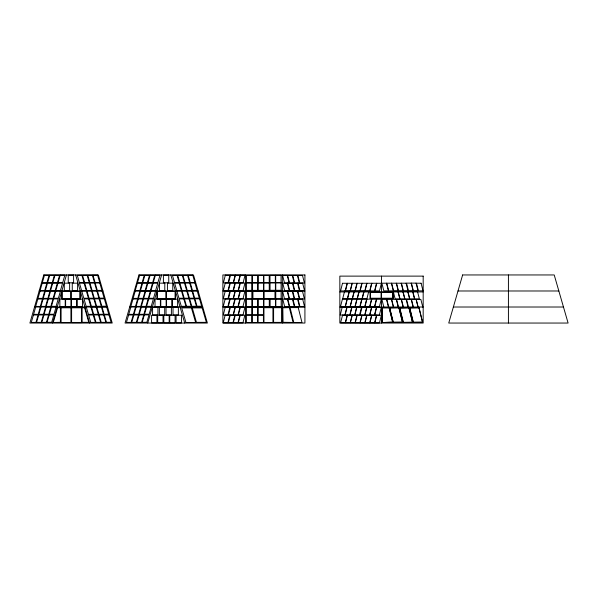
<?xml version="1.0" encoding="UTF-8"?>
<svg xmlns="http://www.w3.org/2000/svg" width="598" height="598" viewBox="0 0 598 598"><rect width="100%" height="100%" fill="white"/><g stroke="black" fill="none" stroke-linecap="round" stroke-linejoin="round"><path stroke-width="0.9" d="M381.98 322.531L382.272 307.708L389.268 307.738L392.781 322.173L381.98 322.531L392.781 322.173M382.122 322.389L382.272 307.708M40.118 290.957L37.98 298.357L42.608 298.357L44.745 290.957M35.73 306.924L33.593 314.331L38.22 314.331L40.358 306.924M41 306.901L38.863 314.301L43.49 314.301L45.627 306.901M52.579 323.047L66.46 274.953M135.283 290.957L133.145 298.357L137.772 298.357L139.91 290.957M130.895 306.924L128.757 314.331L133.384 314.331L135.522 306.924M136.165 306.901L134.027 314.301L138.654 314.301L140.792 306.901M147.736 323.047L161.624 274.953M53.282 322.486L57.617 307.574L60.398 307.574L60.398 322.486L53.282 322.486L60.398 322.315M382.129 307.85L389.268 307.738M389.545 307.843L399.008 307.731L402.499 322.285L393.148 322.285L389.545 307.843L399.008 307.731M409.099 307.768L399.561 307.963L409.099 307.768L412.515 322.397L403.164 322.397L399.785 308.86M393.148 322.285L402.618 322.165M409.593 307.858L419.063 307.738L422.554 322.292L413.203 322.292L409.593 307.858L419.063 307.738M403.164 322.397L412.71 322.202M413.203 322.292L422.674 322.173M39.154 290.987L102.961 290.987M134.318 290.987L198.125 290.987M222.875 290.987L304.92 290.987M458.001 290.987L558.846 290.987M339.843 291.936L423.175 291.936M393.013 298.656L393.006 291.936L393.013 298.656L370.027 298.656L370.027 291.936M34.527 307.013L107.588 307.013M129.691 307.013L202.752 307.013M222.875 307.013L304.92 307.013M339.843 307.013L423.175 307.013M453.366 307.013L563.473 307.013M82.113 307.634L84.572 307.634L88.788 322.382L82.128 322.382L82.113 307.634L84.572 307.634M60.398 307.738L57.617 307.574M61.093 307.731L70.923 307.731M71.603 307.768L81.433 307.768M71.603 322.442L81.433 322.442M61.093 322.479L70.923 322.479M170.819 274.953L184.7 323.047M90.896 306.916L93.034 314.324L88.407 314.324L86.269 306.916M75.654 274.953L89.543 323.047M422.764 307.013L420.85 299.366L416.223 299.366L418.137 307.013M418.944 307.858L422.554 322.292M418.002 306.991L416.088 299.344L411.461 299.344L413.375 306.991M413.098 307.013L411.185 299.366L406.558 299.366L408.471 307.013M409.712 307.738L413.323 322.173M408.905 307.963L412.515 322.397M408.015 306.991L406.102 299.344L401.475 299.344L403.388 306.991M403.112 307.013L401.198 299.366L396.571 299.366L398.485 307.013M399.748 307.768L403.358 322.202M398.888 307.843L402.499 322.285M398.201 306.998L396.295 299.344L391.66 299.344L393.574 306.998M393.335 307.006L391.421 299.359L386.794 299.359L388.707 307.006M389.664 307.731L393.267 322.165M388.423 307.006L386.517 299.351L381.883 299.351L383.796 307.006M389.126 307.88L392.639 322.315M508.42 274.953L508.42 323.047M381.517 276.119L381.517 291.936M381.517 298.656L381.517 323.047M282.316 274.953L282.316 323.047M275.386 290.987L275.386 298.88L252.416 298.88L252.416 290.987M245.479 274.953L245.479 323.047M175.446 290.987L175.446 299L156.997 299L156.997 290.987M88.788 322.382L82.128 322.382M80.282 290.987L80.282 299L61.833 299L61.833 290.987M225.326 275.2L223.413 282.847L228.04 282.847L229.953 275.2L225.326 275.2M225.252 283.056L223.338 290.703L227.965 290.703L229.879 283.056L225.252 283.056M225.229 291.159L223.316 298.806L227.943 298.806L229.856 291.159L225.229 291.159M230.484 275.207L228.571 282.854L233.198 282.854L235.111 275.207L230.484 275.207M225.154 299.015L223.241 306.662L227.868 306.662L229.781 299.015L225.154 299.015M230.312 283.056L228.399 290.703L233.026 290.703L234.939 283.056L230.312 283.056M225.222 307.327L223.316 314.974L227.943 314.974L229.856 307.327L225.222 307.327M230.387 291.166L228.473 298.813L233.1 298.813L235.014 291.166L230.387 291.166M225.154 315.183L223.241 322.83L227.868 322.83L229.781 315.183L225.154 315.183M235.433 275.192L233.526 282.839L238.154 282.839L240.067 275.192L235.433 275.192M230.215 299.015L228.301 306.662L232.928 306.662L234.842 299.015L230.215 299.015M235.343 283.056L233.429 290.703L238.056 290.703L239.97 283.056L235.343 283.056M230.387 307.335L228.473 314.982L233.1 314.982L235.014 307.335L230.387 307.335M235.335 291.151L233.429 298.806L238.056 298.806L239.97 291.151L235.335 291.151M230.215 315.183L228.301 322.83L232.928 322.83L234.842 315.183L230.215 315.183M240.396 275.185L238.482 282.832L243.117 282.832L245.023 275.185L240.396 275.185M235.246 299.015L233.332 306.662L237.959 306.662L239.873 299.015L235.246 299.015M240.329 283.056L238.415 290.703L243.042 290.703L244.956 283.056L240.329 283.056M235.335 307.32L233.429 314.967L238.056 314.967L239.962 307.32L235.335 307.32M240.299 291.144L238.385 298.798L243.012 298.798L244.926 291.144L240.299 291.144M235.246 315.183L233.332 322.83L237.959 322.83L239.873 315.183L235.246 315.183M240.232 299.015L238.318 306.662L242.945 306.662L244.859 299.015L240.232 299.015M240.299 307.312L238.385 314.959L243.012 314.959L244.926 307.312L240.299 307.312M240.232 315.183L238.318 322.83L242.945 322.83L244.859 315.183L240.232 315.183M342.497 283.265L340.583 290.92L345.21 290.92L347.124 283.265L342.497 283.265M342.4 299.164L340.486 306.811L345.113 306.811L347.027 299.164L342.4 299.164M344.598 291.144L342.684 298.791L347.311 298.791L349.225 291.144L344.598 291.144M347.401 283.273L345.495 290.92L350.122 290.92L352.028 283.273L347.401 283.273M342.153 307.387L340.24 315.034L344.867 315.034L346.78 307.387L342.153 307.387M342.534 315.153L340.621 322.8L345.248 322.8L347.161 315.153L342.534 315.153M347.303 299.164L345.39 306.811L350.017 306.811L351.93 299.164L347.303 299.164M349.501 291.151L347.595 298.798L352.222 298.798L354.128 291.151L349.501 291.151M352.274 283.265L350.368 290.912L354.995 290.912L356.909 283.265L352.274 283.265M347.057 307.387L345.143 315.034L349.778 315.034L351.684 307.387L347.057 307.387M347.438 315.153L345.524 322.8L350.159 322.8L352.065 315.153L347.438 315.153M352.177 299.157L350.264 306.804L354.891 306.804L356.804 299.157L352.177 299.157M354.375 291.136L352.469 298.791L357.096 298.791L359.009 291.136L354.375 291.136M357.178 283.28L355.264 290.927L359.891 290.927L361.805 283.28L357.178 283.28M351.93 307.379L350.024 315.026L354.651 315.026L356.565 307.379L351.93 307.379M352.312 315.146L350.406 322.793L355.033 322.793L356.939 315.146L352.312 315.146M357.073 299.179L355.16 306.826L359.787 306.826L361.7 299.179L357.073 299.179M359.278 291.159L357.365 298.806L361.992 298.806L363.905 291.159L359.278 291.159M362.089 283.258L360.175 290.912L364.802 290.912L366.716 283.258L362.089 283.258M356.834 307.394L354.92 315.049L359.548 315.049L361.461 307.394L356.834 307.394M357.208 315.168L355.302 322.815L359.929 322.815L361.842 315.168L357.208 315.168M361.984 299.157L360.078 306.804L364.705 306.804L366.619 299.157L361.984 299.157M364.189 291.136L362.276 298.783L366.903 298.783L368.817 291.136L364.189 291.136M366.993 283.265L365.079 290.912L369.714 290.912L371.62 283.265L366.993 283.265M361.977 307.409L360.063 315.056L364.69 315.056L366.604 307.409L361.977 307.409M362.067 315.221L360.153 322.868L364.78 322.868L366.694 315.221L362.067 315.221M366.895 299.157L364.982 306.804L369.609 306.804L371.522 299.157L366.895 299.157M371.866 283.25L369.96 290.905L374.587 290.905L376.501 283.25L371.866 283.25M366.88 307.409L364.967 315.064L369.594 315.064L371.508 307.409L366.88 307.409M366.97 315.221L365.057 322.868L369.691 322.868L371.597 315.221L366.97 315.221M371.769 299.149L369.856 306.796L374.483 306.796L376.396 299.149L371.769 299.149M376.77 283.273L374.856 290.92L379.483 290.92L381.397 283.273L376.77 283.273M371.754 307.402L369.841 315.049L374.468 315.049L376.381 307.402L371.754 307.402M371.844 315.213L369.938 322.86L374.565 322.86L376.478 315.213L371.844 315.213M376.665 299.172L374.752 306.819L379.379 306.819L381.292 299.172L376.665 299.172M376.65 307.424L374.737 315.071L379.371 315.071L381.277 307.424L376.65 307.424M376.747 315.236L374.834 322.883L379.461 322.883L381.375 315.236L376.747 315.236M43.781 274.953L29.9 323.047L112.222 323.047L98.334 274.953L43.781 274.953M44.476 275.252L42.338 282.66L46.965 282.66L49.103 275.252L44.476 275.252M42.181 283.317L40.044 290.718L44.671 290.718L46.808 283.317L42.181 283.317M37.824 299.015L35.686 306.415L40.313 306.415L42.451 299.015L37.824 299.015M33.436 314.989L31.298 322.389L35.932 322.389L38.07 314.989L33.436 314.989M47.451 283.288L45.313 290.688L49.94 290.688L52.078 283.288L47.451 283.288M49.746 275.23L47.608 282.63L52.235 282.63L54.373 275.23L49.746 275.23M45.388 290.927L43.25 298.335L47.877 298.335L50.015 290.927L45.388 290.927M43.093 298.985L40.956 306.393L45.583 306.393L47.72 298.985L43.093 298.985M38.706 314.959L36.568 322.359L41.195 322.359L43.333 314.959L38.706 314.959M54.986 275.215L52.848 282.615L57.475 282.615L59.613 275.215L54.986 275.215M52.691 283.273L50.553 290.68L55.18 290.68L57.318 283.273L52.691 283.273M48.333 298.97L46.196 306.378L50.83 306.378L52.968 298.97L48.333 298.97M50.628 290.912L48.49 298.32L53.117 298.32L55.255 290.912L50.628 290.912M46.24 306.886L44.103 314.286L48.737 314.286L50.875 306.886L46.24 306.886M43.953 314.944L41.815 322.352L46.442 322.352L48.58 314.944L43.953 314.944M57.939 283.22L55.801 290.621L60.428 290.621L62.566 283.22L57.939 283.22M60.234 275.162L58.096 282.562L62.723 282.562L64.861 275.162L60.234 275.162M53.588 298.918L51.45 306.326L56.077 306.326L58.215 298.918L53.588 298.918M55.883 290.86L53.745 298.267L58.372 298.267L60.51 290.86L55.883 290.86M49.2 314.892L47.063 322.292L51.69 322.292L53.827 314.892L49.2 314.892M51.495 306.834L49.357 314.234L53.984 314.234L56.122 306.834L51.495 306.834M138.945 274.953L125.057 323.047L207.379 323.047L193.49 274.953L138.945 274.953M139.633 275.252L137.495 282.66L142.122 282.66L144.26 275.252L139.633 275.252M137.338 283.317L135.2 290.718L139.827 290.718L141.965 283.317L137.338 283.317M132.988 299.015L130.85 306.415L135.477 306.415L137.615 299.015L132.988 299.015M128.6 314.989L126.462 322.389L131.089 322.389L133.227 314.989L128.6 314.989M142.608 283.288L140.47 290.688L145.097 290.688L147.235 283.288L142.608 283.288M144.903 275.23L142.765 282.63L147.392 282.63L149.53 275.23L144.903 275.23M138.258 298.985L136.12 306.393L140.747 306.393L142.885 298.985L138.258 298.985M140.545 290.927L138.407 298.335L143.042 298.335L145.179 290.927L140.545 290.927M133.87 314.959L131.732 322.359L136.359 322.359L138.497 314.959L133.87 314.959M147.848 283.273L145.71 290.68L150.345 290.68L152.483 283.273L147.848 283.273M150.143 275.215L148.005 282.615L152.632 282.615L154.77 275.215L150.143 275.215M143.498 298.97L141.36 306.378L145.987 306.378L148.125 298.97L143.498 298.97M145.792 290.912L143.655 298.32L148.282 298.32L150.419 290.912L145.792 290.912M141.405 306.886L139.267 314.286L143.894 314.286L146.032 306.886L141.405 306.886M139.11 314.944L136.972 322.352L141.599 322.352L143.737 314.944L139.11 314.944M153.103 283.22L150.965 290.621L155.592 290.621L157.73 283.22L153.103 283.22M155.398 275.162L153.26 282.562L157.887 282.562L160.025 275.162L155.398 275.162M148.745 298.918L146.607 306.326L151.234 306.326L153.372 298.918L148.745 298.918M151.04 290.86L148.902 298.267L153.529 298.267L155.667 290.86L151.04 290.86M144.357 314.892L142.219 322.292L146.846 322.292L148.984 314.892L144.357 314.892M146.652 306.834L144.514 314.234L149.141 314.234L151.279 306.834L146.652 306.834M462.628 274.953L448.739 323.047L568.1 323.047L554.219 274.953L462.628 274.953M289.342 307.626L282.817 307.806L283.056 322.3L293.08 322.442L289.342 307.626M304.92 274.953L222.875 274.953L222.875 323.047L304.92 323.047L304.92 274.953M73.591 275.147L68.247 275.147L68.247 282.794L73.591 282.794L73.591 275.147M92.376 275.244L87.749 275.244L89.887 282.645L94.514 282.645L92.376 275.244M97.594 275.185L92.967 275.185L95.104 282.592L99.731 282.592L97.594 275.185M168.748 275.147L163.404 275.147L163.404 282.794L168.748 282.794L168.748 275.147M187.533 275.244L182.906 275.244L185.044 282.645L189.671 282.645L187.533 275.244M192.758 275.185L188.123 275.185L190.261 282.592L194.888 282.592L192.758 275.185M81.889 275.282L77.262 275.282L79.399 282.69L84.026 282.69L81.889 275.282M87.144 275.252L82.517 275.252L84.654 282.66L89.281 282.66L87.144 275.252M177.053 275.282L172.418 275.282L174.556 282.69L179.191 282.69L177.053 275.282M182.3 275.252L177.673 275.252L179.811 282.66L184.438 282.66L182.3 275.252M251.833 275.357L246.488 275.357L246.488 282.764L251.833 282.764L251.833 275.357M257.798 275.364L252.453 275.364L252.453 282.764L257.798 282.764L257.798 275.364M263.509 275.349L258.164 275.349L258.164 282.757L263.509 282.757L263.509 275.349M269.235 275.342L263.89 275.342L263.89 282.749L269.235 282.749L269.235 275.342M275.327 275.267L269.982 275.267L269.982 282.667L275.327 282.667L275.327 275.267M281.053 275.259L275.708 275.259L275.708 282.66L281.053 282.66L281.053 275.259M287.219 275.334L282.592 275.334L284.506 282.989L289.133 282.989L287.219 275.334M292.273 275.364L287.638 275.364L289.552 283.011L294.179 283.011L292.273 275.364M297.4 275.364L292.773 275.364L294.687 283.018L299.314 283.018L297.4 275.364M302.483 275.372L297.856 275.372L299.77 283.018L304.397 283.018L302.483 275.372M423.175 276.119L339.843 276.119L339.843 323.047L423.175 323.047L423.175 276.119M99.784 282.966L95.149 282.966L97.287 290.374L101.922 290.374L99.784 282.966M194.941 282.966L190.314 282.966L192.451 290.374L197.078 290.374L194.941 282.966M251.825 282.966L246.481 282.966L246.481 290.366L251.825 290.366L251.825 282.966M257.671 282.966L252.326 282.966L252.326 290.366L257.671 290.366L257.671 282.966M263.479 282.966L258.134 282.966L258.134 290.366L263.479 290.366L263.479 282.966M269.242 282.966L263.897 282.966L263.897 290.366L269.242 290.366L269.242 282.966M275.394 282.876L270.049 282.876L270.049 290.284L275.394 290.284L275.394 282.876M281.12 282.869L275.775 282.869L275.775 290.277L281.12 290.277L281.12 282.869M84.079 283.063L79.444 283.063L81.582 290.464L86.217 290.464L84.079 283.063M89.326 283.033L84.699 283.033L86.837 290.441L91.464 290.441L89.326 283.033M94.559 283.018L89.932 283.018L92.07 290.426L96.697 290.426L94.559 283.018M179.236 283.063L174.609 283.063L176.746 290.464L181.373 290.464L179.236 283.063M184.49 283.033L179.863 283.033L182.001 290.441L186.628 290.441L184.49 283.033M189.723 283.018L185.096 283.018L187.234 290.426L191.861 290.426L189.723 283.018M69.637 283.153L64.292 283.153L64.292 290.8L69.637 290.8L69.637 283.153M77.605 283.153L72.261 283.153L72.261 290.8L77.605 290.8L77.605 283.153M164.794 283.153L159.449 283.153L159.449 290.8L164.794 290.8L164.794 283.153M172.77 283.153L167.425 283.153L167.425 290.8L172.77 290.8L172.77 283.153M287.376 283.146L282.749 283.146L284.663 290.792L289.29 290.792L287.376 283.146M292.429 283.168L287.795 283.168L289.709 290.815L294.336 290.815L292.429 283.168M297.557 283.175L292.93 283.175L294.844 290.822L299.471 290.822L297.557 283.175M302.64 283.175L298.013 283.175L299.927 290.822L304.554 290.822L302.64 283.175M386.495 283.198L381.868 283.198L383.781 290.845L388.408 290.845L386.495 283.198M391.398 283.198L386.771 283.198L388.685 290.845L393.312 290.845L391.398 283.198M396.272 283.19L391.645 283.19L393.551 290.837L398.186 290.837L396.272 283.19M401.176 283.213L396.549 283.213L398.462 290.86L403.089 290.86L401.176 283.213M406.079 283.19L401.452 283.19L403.366 290.837L407.993 290.837L406.079 283.19M411.162 283.138L406.528 283.138L408.441 290.785L413.069 290.785L411.162 283.138M416.059 283.116L411.431 283.116L413.345 290.77L417.972 290.77L416.059 283.116M421.089 283.213L416.462 283.213L418.376 290.86L423.003 290.86L421.089 283.213M91.531 290.8L86.904 290.8L89.042 298.208L93.669 298.208L91.531 290.8M96.764 290.785L92.137 290.785L94.275 298.193L98.902 298.193L96.764 290.785M101.981 290.733L97.354 290.733L99.492 298.14L104.119 298.14L101.981 290.733M186.696 290.8L182.061 290.8L184.199 298.208L188.833 298.208L186.696 290.8M191.928 290.785L187.301 290.785L189.439 298.193L194.066 298.193L191.928 290.785M197.146 290.733L192.519 290.733L194.656 298.14L199.284 298.14L197.146 290.733M86.284 290.83L81.649 290.83L83.787 298.23L88.414 298.23L86.284 290.83M181.441 290.83L176.814 290.83L178.952 298.23L183.579 298.23L181.441 290.83M70.669 291.293L62.117 291.293L62.117 298.671L70.669 298.671L70.669 291.293M165.825 291.293L157.281 291.293L157.281 298.671L165.825 298.671L165.825 291.293M287.234 291.271L282.607 291.271L284.513 298.918L289.148 298.918L287.234 291.271M292.28 291.293L287.653 291.293L289.567 298.948L294.194 298.948L292.28 291.293M297.415 291.301L292.788 291.301L294.702 298.948L299.329 298.948L297.415 291.301M302.498 291.308L297.871 291.308L299.785 298.955L304.412 298.955L302.498 291.308M397.864 291.263L393.237 291.263L395.151 298.91L399.778 298.91L397.864 291.263M402.768 291.271L398.141 291.271L400.055 298.918L404.682 298.918L402.768 291.271M407.642 291.256L403.015 291.256L404.928 298.903L409.555 298.903L407.642 291.256M412.553 291.278L407.918 291.278L409.832 298.925L414.459 298.925L412.553 291.278M417.449 291.256L412.822 291.256L414.735 298.903L419.362 298.903L417.449 291.256M79.93 291.39L71.326 291.39L71.326 298.604L79.93 298.604L79.93 291.39M175.087 291.39L166.483 291.39L166.483 298.604L175.087 298.604L175.087 291.39M251.885 291.48L246.54 291.48L246.54 298.888L251.885 298.888L251.885 291.48M263.449 291.532L252.924 291.532L252.924 298.477L263.449 298.477L263.449 291.532M275.043 291.562L264.144 291.562L264.144 298.566L275.043 298.566L275.043 291.562M281.12 291.465L275.775 291.465L275.775 298.873L281.12 298.873L281.12 291.465M381.09 292.235L370.461 292.235L370.461 298.223L381.09 298.223L381.09 292.235M392.669 292.22L381.554 292.22L381.554 298.208L392.669 298.208L392.669 292.22M88.639 298.903L84.012 298.903L86.149 306.303L90.776 306.303L88.639 298.903M93.893 298.873L89.266 298.873L91.404 306.281L96.031 306.281L93.893 298.873M99.126 298.858L94.499 298.858L96.637 306.266L101.264 306.266L99.126 298.858M104.344 298.806L99.717 298.806L101.854 306.206L106.481 306.206L104.344 298.806M183.803 298.903L179.176 298.903L181.314 306.303L185.941 306.303L183.803 298.903M189.05 298.873L184.423 298.873L186.561 306.281L191.188 306.281L189.05 298.873M194.29 298.858L189.656 298.858L191.794 306.266L196.428 306.266L194.29 298.858M199.508 298.806L194.881 298.806L197.019 306.206L201.646 306.206L199.508 298.806M65.212 299.067L59.867 299.067L59.867 306.714L65.212 306.714L65.212 299.067M70.968 299.075L65.623 299.075L65.623 306.722L70.968 306.722L70.968 299.075M76.746 299.075L71.409 299.075L71.409 306.722L76.746 306.722L76.746 299.075M160.376 299.067L155.032 299.067L155.032 306.714L160.376 306.714L160.376 299.067M166.132 299.075L160.787 299.075L160.787 306.722L166.132 306.722L166.132 299.075M171.91 299.075L166.565 299.075L166.565 306.722L171.91 306.722L171.91 299.075M251.878 299.09L246.533 299.09L246.533 306.49L251.878 306.49L251.878 299.09M257.723 299.09L252.378 299.09L252.378 306.49L257.723 306.49L257.723 299.09M263.531 299.09L258.187 299.09L258.187 306.49L263.531 306.49L263.531 299.09M269.287 299.09L263.942 299.09L263.942 306.49L269.287 306.49L269.287 299.09M275.461 299.09L270.117 299.09L270.117 306.49L275.461 306.49L275.461 299.09M281.187 299.082L275.842 299.082L275.842 306.482L281.187 306.482L281.187 299.082M287.391 299.075L282.757 299.075L284.67 306.722L289.297 306.722L287.391 299.075M292.437 299.105L287.81 299.105L289.724 306.752L294.351 306.752L292.437 299.105M297.572 299.105L292.945 299.105L294.851 306.752L299.486 306.752L297.572 299.105M302.655 299.112L298.028 299.112L299.942 306.759L304.569 306.759L302.655 299.112M82.449 299.187L77.105 299.187L77.105 306.834L82.449 306.834L82.449 299.187M177.613 299.187L172.269 299.187L172.269 306.834L177.613 306.834L177.613 299.187M96.151 306.886L91.524 306.886L93.662 314.294L98.289 314.294L96.151 306.886M101.383 306.879L96.756 306.879L98.894 314.279L103.521 314.279L101.383 306.879M106.601 306.819L101.974 306.819L104.112 314.227L108.739 314.227L106.601 306.819M157.932 307.208L152.587 307.208L152.587 314.854L157.932 314.854L157.932 307.208M164.712 307.237L159.367 307.237L159.367 314.884L164.712 314.884L164.712 307.237M171.387 307.185L166.042 307.185L166.042 314.84L171.387 314.84L171.387 307.185M178.361 307.223L173.016 307.223L173.016 314.869L178.361 314.869L178.361 307.223M251.765 307.507L246.421 307.507L246.421 314.907L251.765 314.907L251.765 307.507M257.723 307.507L252.378 307.507L252.378 314.914L257.723 314.914L257.723 307.507M263.434 307.499L258.089 307.499L258.089 314.899L263.434 314.899L263.434 307.499M70.923 307.611L61.093 307.611L61.093 322.599L70.923 322.599L70.923 307.611M81.433 307.581L71.603 307.581L71.603 322.636L81.433 322.636L81.433 307.581M298.252 307.619L290.06 307.619L293.79 322.531L301.983 322.531L298.252 307.619M272.935 307.708L263.957 307.708L263.957 322.516L272.935 322.516L272.935 307.708M281.673 307.701L273.6 307.701L273.6 322.374L281.673 322.374L281.673 307.701M191.42 307.895L181.702 307.895L185.911 322.471L195.628 322.471L191.42 307.895M202.184 307.903L192.279 307.903L196.45 322.344L206.355 322.344L202.184 307.903M93.243 314.982L88.616 314.982L90.754 322.389L95.381 322.389L93.243 314.982M98.491 314.952L93.864 314.952L96.001 322.359L100.628 322.359L98.491 314.952M103.731 314.944L99.096 314.944L101.234 322.344L105.868 322.344L103.731 314.944M108.948 314.884L104.321 314.884L106.459 322.292L111.086 322.292L108.948 314.884M251.751 315.109L246.413 315.109L246.413 322.516L251.751 322.516L251.751 315.109M257.603 315.109L252.259 315.109L252.259 322.516L257.603 322.516L257.603 315.109M263.412 315.109L258.067 315.109L258.067 322.516L263.412 322.516L263.412 315.109M156.938 315.258L151.593 315.258L151.593 322.905L156.938 322.905L156.938 315.258M163.03 315.251L157.693 315.251L157.693 322.898L163.03 322.898L163.03 315.251M169.167 315.273L163.822 315.273L163.822 322.92L169.167 322.92L169.167 315.273M175.087 315.288L169.742 315.288L169.742 322.935L175.087 322.935L175.087 315.288M181.433 315.251L176.089 315.251L176.089 322.898L181.433 322.898L181.433 315.251"/></g></svg>
